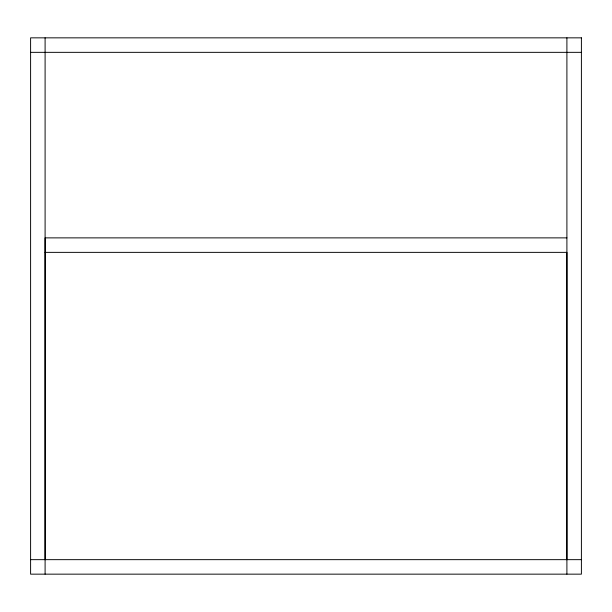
<?xml version="1.0" encoding="UTF-8"?>
<svg xmlns="http://www.w3.org/2000/svg" width="612" height="612" viewBox="0 0 612 612"><rect width="100%" height="100%" fill="white"/><g stroke="black" fill="none" stroke-linecap="round" stroke-linejoin="round"><path stroke-width="0.92" d="M45.097 559.659L45.104 237.877L566.919 237.877M566.903 559.659L566.919 252.366L45.097 252.366M30.6 52.341L581.4 52.341M30.6 559.659L581.4 559.659M566.903 37.845L566.903 574.155M45.097 37.845L45.097 574.155M581.4 37.845L30.6 37.845L30.6 574.155L581.4 574.155L581.4 37.845"/></g></svg>
